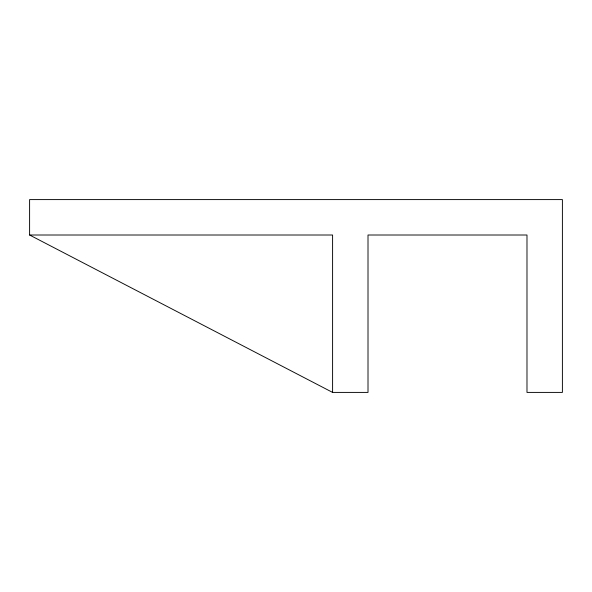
<?xml version="1.0" encoding="UTF-8"?>
<svg xmlns="http://www.w3.org/2000/svg" width="592" height="592" viewBox="0 0 592 592"><rect width="100%" height="100%" fill="white"/><g stroke="black" fill="none" stroke-linecap="round" stroke-linejoin="round"><path stroke-width="0.89" d="M29.6 235.009L332.593 235.009L332.593 392.407L368.009 392.407L368.009 235.009L526.984 235.009L526.984 392.407L562.4 392.407L562.4 199.593L29.6 199.593L29.6 235.009L332.593 392.407"/></g></svg>
